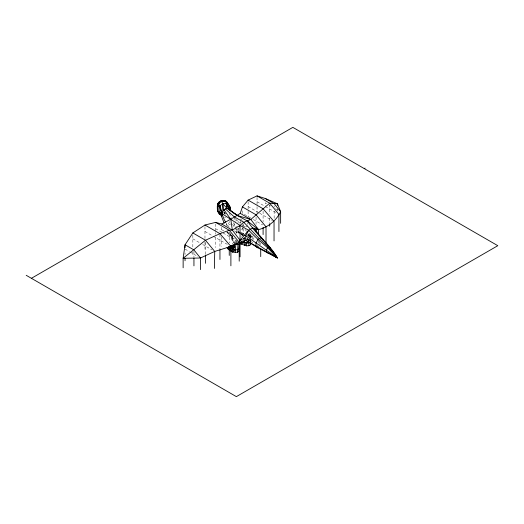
<?xml version="1.0" encoding="UTF-8"?>
<svg xmlns="http://www.w3.org/2000/svg" width="524" height="524" viewBox="0 0 524 524"><rect width="100%" height="100%" fill="white"/><g stroke="black" fill="none" stroke-linecap="round" stroke-linejoin="round"><path stroke-width="0.39" stroke-dasharray="2.62 1.97" d="M250.799 238.066L251.009 234.379M250.924 234.235L250.747 237.162L247.433 235.243L249.614 235.125L250.957 235.898L250.747 237.162L253.518 235.734M249.332 241.688L250.603 240.955L250.754 238.793M250.433 241.564L250.642 238.63M247.053 239.612L247.177 238.158M250.603 240.955L249.169 240.136L249.358 237.988M249.424 237.274L249.614 235.125L248.068 233.219M249.051 240.955L249.182 239.468M236.049 242.271L236.232 240.673M246.961 239.592L247.132 238.106M225.13 213.34L224.475 212.672L224.338 213.707L225.13 213.34L225.268 212.305M244.963 239.206L244.538 237.752L242.769 238.728L243.726 238.97L244.538 237.752L246.673 238.302L249.169 240.136L246.987 240.339M241.158 242.527L241.577 241.243L239.671 240.562M248.507 236.245L249.83 233.409M239.141 227.953L237.418 231.562L236.029 232.368M229.65 221.534L227.357 225.851L230.593 228.13M236.416 233.363L236.416 232.224L238.59 228.137M253.033 239.488L254.133 237.424M224.672 212.076L224.108 213.51L225.412 213.058M230.802 223.866L227.357 225.851L226.375 223.663M235.433 221.187L237.418 220.041L237.418 222.399M235.433 227.475L237.418 226.329M227.357 231.091L227.357 232.132L230.907 235.322M234.47 230.861L236.416 232.224L238.826 230.829M241.282 229.414L243.156 228.333M245.651 226.892L247.524 225.811M241.282 236.265L243.156 235.184M247.505 234.759L250.675 232.931M229.65 232.42L234.641 242.625L236.075 241.8L238.256 241.682M248.415 235.813L249.614 235.125L247.328 234.457M243.726 238.97L244.832 238.328L242.769 238.728L244.014 238.053L245.92 238.734M241.453 241.23L241.878 240.988M248.802 237.143L250.957 235.898M245.749 240.352L248.094 239.003M259.347 244.407L260.71 243.594L260.71 244.918M250.013 237.621L253.505 235.774M249.247 237.248L252.778 235.813M223.1 212.934L224.455 212.462L224.875 213.858M224.521 217.414L226.348 216.831M234.641 242.625L236.612 242.114M242.802 238.741L244.243 239.049M240.464 232.453L237.418 231.562L234.759 227.658M241.23 232.676L244.276 233.566M241.243 241.092L242.763 241.603M240.28 232.617L237.418 231.562L235.78 227.855M240.994 232.879L243.857 233.927M236.416 232.224L242.874 234.68M247.223 239.298L249.169 240.136L248.677 238.734M247.289 240.306L247.105 239.095L249.169 240.136M240.274 233.069L237.418 231.562L237.418 228.569M240.994 233.442L243.136 234.569M266.598 203.607L265.229 202.814L265.229 206.037M269.336 205.185L270.712 205.978M275.434 208.709L278.683 210.583M257.042 201.74L264.771 206.201M265.471 206.607L275.624 212.469M248.114 206.561L259.013 212.855M259.694 213.248L271.989 220.349M250.61 217.945L242.429 213.222L242.429 209.279M253.334 219.523L262.694 224.927M240.221 219.045L242.337 220.263M221.737 229.715L223.859 230.933M226.682 232.564L232.328 235.826L232.328 244.505M215.619 228.706L222.438 232.636M223.119 233.029L236.553 240.791M237.064 242.37L236.075 241.8L230.802 235.381L230.802 233.887M204.969 231.477L212.456 235.8M213.137 236.193L228.837 245.258M192.845 238.8L199.873 242.861M202.683 244.479L212.089 249.915M185.044 249.11L189.151 251.481M189.839 251.88L197.849 256.505M242.92 225.582L244.977 226.833M250.675 241.328L254.009 243.509M256.675 245.258L259.347 247.001M240.11 233.377L237.418 231.562L240.634 233.783M240.785 233.835L242.809 235.197M241.282 234.228L243.215 235.558M232.532 236.101L227.357 232.132L234.018 243.195M234.431 243.889L230.802 235.381L233.265 237.333M230.802 235.381L234.529 238.531M234.601 218.017L239.723 223.191M247.105 239.095L249.837 242.271M244.977 229.414L247.551 232.584M232.545 224.403L234.32 227.01M229.237 213.013L231.202 217.467M233.488 222.661L235.453 227.108M226.211 223.532L227.069 225.752M224.901 212.816L225.346 214.303M277.478 208.572L277.478 210.949M274.137 205.794L274.137 207.235M274.137 211.054L274.137 219.569M269.69 204.648L269.69 213.956M269.69 218.049L269.69 222.962M263.094 211.185L263.094 221.672M259.347 241.256L259.347 243.601M258.542 240.667L258.542 243.038M257.042 197.345L257.042 205.834M257.042 206.653L257.042 213.203M256.059 217.152L256.059 224.305M252.666 239.416L252.666 236.363L250.675 237.51L250.675 233.691M250.813 233.835L250.813 239.363M250.813 240.149L250.813 241.728M248.677 234.077L248.677 236.37M248.677 239.429L248.677 240.955M248.114 201.727L248.114 210.51M248.114 211.296L248.114 216.818M247.524 222.661L247.524 224.239M244.538 237.752L244.538 239.448M244.014 238.053L244.014 239.75M243.778 223.892L243.778 226.342M243.778 228.733L243.778 234.824M242.429 224.455L242.429 226.859M242.429 227.665L242.429 232.08M240.863 221.894L240.863 223.29M240.221 221.41L240.221 222.988M234.11 218.213L234.11 219.707M234.11 223.525L234.11 228.235M229.25 232.63L229.25 242.861M221.737 227.278L221.737 232.08M221.737 236.815L221.737 246.28M219.949 234.483L219.949 248.998M215.619 223.971L215.619 231.844M215.619 232.63L215.619 234.202M215.619 237.346L215.619 247.557M205.493 242.442L205.493 255.109M204.969 226.637L204.969 238.734M204.969 241.964L204.969 250.839M193.946 251.363L193.946 257.349M192.845 235.138L192.845 248.625M192.845 251.9L192.845 255.994M185.044 252.981L185.044 254.526"/><path stroke-width="0.79" d="M230.318 210.7C230.999 206.79 228.176 203.22 225.497 200.797L220.945 200.836C216.34 202.303 217.303 207.36 217.493 211.067L219.196 213.969L221.953 215.633L220.905 214.46M214.388 268.432L214.729 251.435L205.493 240.247L192.845 232.944L185.044 244.78L183.138 258.286L183.138 267.797M220.46 201.229L220.945 200.836L225.497 200.797L226.918 202.054L230.324 207.871L229.479 210.111M239.547 243.175L239.023 251.376L237.496 252.254C233.665 252.719 229.178 251.173 227.141 247.754L228.385 247.079L235.178 249.863L237.496 249.732L239.023 248.854L239.389 243.712L245.749 240.352L277.32 257.873C271.249 246.719 261.096 238.793 254.264 228.176M237.516 242.979L237.955 244.544L237.496 252.254M226.794 208.762L227.174 204.412L226.597 201.589M232.132 248.035L234.11 247.773L234.49 244.099M235.178 252.385L235.957 243.064M227.174 247.76L228.091 247.996L228.385 247.079L227.96 249.018L228.385 248.776M230.102 247.787L230.527 245.841L230.226 246.765L231.418 247.459M228.091 247.996L233.088 251.939L234.339 244.623M229.938 248.586L229.689 250.472L229.859 249.863M250.603 243.477L250.38 244.819L248.854 245.697L246.535 245.828L240.961 243.968L241.158 242.527L245.108 242.481L246.535 243.306L249.614 242.736M231.163 246.07L234.11 247.773L231.058 247.315L230.305 247.754L229.872 249.044L233.75 249.038L234.418 244.23M239.023 251.376L239.245 250.033M229.898 210.275L229.859 208.67L226.191 203.587L222.818 203.718L220.008 205.722L219.818 212.141L224.18 223.132M239.815 242.992L240.961 243.968L241.132 243.352M232.014 247.813L232.44 246.516L233.193 246.084L234.418 246.49M192.845 232.944L204.969 225.025L215.619 222.392L221.737 224.03C228.189 220.781 234.274 217.211 240.221 213.36L242.429 206.915L248.114 200.116L257.042 195.884L265.229 198.485L277.478 203.823L280.635 211.709L280.635 223.322M258.542 234.359L258.542 229.623L247.524 221.089L237.418 215.554L226.794 208.094L225.844 201.282L221.724 201.314L218.364 203.869L217.918 205.166L218.331 212.017L219.883 214.303L221.325 214.827M265.229 198.485L274.137 203.626L280.635 211.709C276.22 220.696 268.295 227.18 258.542 229.623L252.666 227.96L248.677 230.259L240.064 240.293L239.206 242.324L239.206 261.175M239.311 226.774L240.038 225.412L243.778 222.261L250.813 219.471L269.69 203.188L277.478 203.823L277.478 205.408M217.493 211.067L218.331 212.017L219.818 212.141L240.038 225.412L248.677 230.259L245.749 235.774L245.749 240.352L257.978 247.819L277.32 257.873C268.74 244.518 256.288 234.339 247.524 221.089M237.713 215.757L226.794 208.094L223.912 209.757L221.796 213.432L221.796 216.373L221.501 214.801L219.818 212.141M233.088 251.939L235.178 249.863M229.859 208.67L228.909 209.816M215.619 222.392L229.25 230.265L239.206 242.324L230.894 246.444L214.729 251.435L200.45 258.005L183.138 258.286L205.493 240.247L219.949 233.678L229.25 230.265L232.328 230.141L240.038 225.412L240.064 256.865M31.414 278.31L292.851 127.365L497.8 245.691L236.363 396.635L26.2 275.297M364.252 168.59L365.097 168.106M232.735 245.317L232.433 245.487L233.92 246.483M232.833 247.335L233.612 246.883L233.193 246.084L231.045 245.54M234.431 243.889L235.774 244.662L237.955 244.544L239.389 243.712M262.734 239.304L262.734 239.828L262.734 239.304L260.723 237.844L257.978 239.422L255.967 243.208L255.967 246.359L257.978 247.819M255.987 246.346L257.978 247.787M237.955 244.544L245.749 240.352L240.3 239.612M240.961 243.968L245.108 242.481L244.354 245.435L246.535 243.306L246.535 245.828M223.912 210.425L222.818 203.718L221.279 200.843L217.84 203.443L218.364 203.869L219.622 203.436M226.506 204.642L227.174 204.412L228.909 209.325L237.418 215.554L250.813 219.471L258.542 229.623L257.14 228.811M244.21 240.883L245.749 240.352M240.824 242.678L248.677 242.481M232.708 247.8L234.11 247.773M232.44 246.516L234.837 246.804M228.909 246.778L231.058 247.315L233.75 249.038M221.501 214.801L219.196 213.969L221.246 214.742M233.37 244.793L234.647 245.245M243.594 234.955L245.749 235.774L277.32 257.873L275.388 255.522M218.508 202.795L217.565 205.231L217.375 204.779C222.294 209.102 221.888 216.943 225.72 222.196M257.042 195.884L269.69 203.188L278.925 214.375L278.925 231.569M248.114 200.116L263.094 208.762L274.039 221.534L274.039 240.896M242.429 206.915L256.059 214.788L266.015 226.846L266.015 243.339M240.221 213.36L250.813 219.471M221.737 224.03L232.328 230.141L240.064 240.293M204.969 225.025L219.949 233.678L230.894 246.444L230.894 265.806M273.233 255.385L277.32 257.873L268.458 247.276L259.347 238.63L243.778 222.261L234.11 216.72L225.353 208.925M252.666 227.96L255.601 230.088L255.601 230.848M267.613 252.968L266.362 252.064L266.362 250.112L267.613 247.767L269.31 246.784L270.554 248.016M275.473 256.518L277.32 257.873L267.613 247.767L257.978 239.422L248.677 230.259M220.84 214.493L221.953 215.633M226.794 208.094L222.818 203.718L221.796 213.432L220.008 205.722L218.364 203.869M223.912 209.757L230.802 219.373L232.328 230.141M220.008 205.722L220.329 206.777M229.944 206.764L230.029 208.126M269.69 223.781L269.69 226.237M263.094 227.318L263.094 234.582M260.723 249.437L260.723 256.636M256.059 229.119L256.059 231.523M250.38 242.926L250.38 244.819M248.854 243.175L248.854 245.697M233.193 246.084L233.193 247.125M232.328 245.298L232.328 252.398M229.25 246.784L229.25 255.43M219.949 249.81L219.949 259.491M205.493 255.109L205.493 263.297M200.45 269.618L200.45 258.005L193.946 249.922L185.044 244.78L185.044 247.669M193.946 258.122L193.946 265.865M185.044 258.398L185.044 260.723"/></g></svg>
